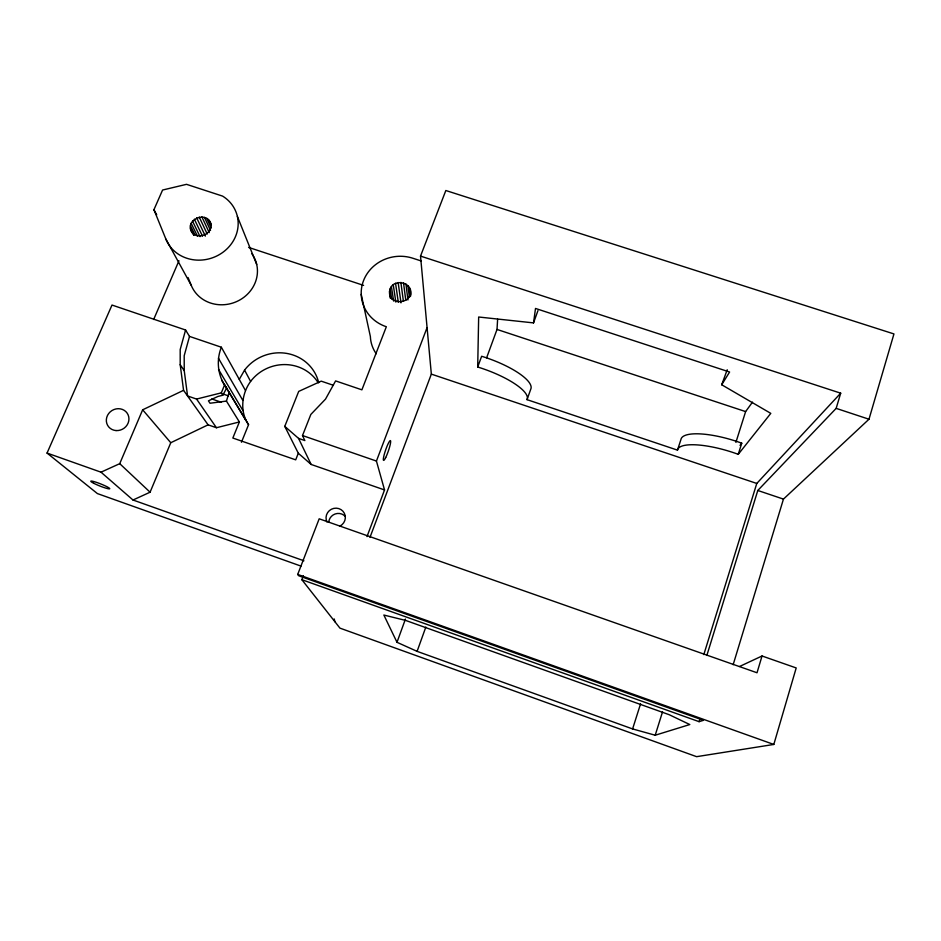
<?xml version="1.0" encoding="UTF-8"?>
<svg xmlns="http://www.w3.org/2000/svg" width="941" height="941" viewBox="0 0 941 941"><rect width="100%" height="100%" fill="white"/><g stroke="black" fill="none" stroke-linecap="round" stroke-linejoin="round"><path stroke-width="1.41" d="M727.217 369.754L721.7 384.763L770.797 413.37L738.25 454.327A49.25 13.515 16.9 0 0 677.473 450.127L527.031 399.654A48.709 13.656 20 0 0 477.699 367.014L478.663 317.011L533.535 322.892L537.946 310.648M486.626 357.78L497.013 329.444L497.624 319.199M533.535 322.892L535.511 308.448L729.604 372.024L721.7 384.763M300.991 566.106L97.394 493.578L47.05 453.068L112.003 305.049L185.577 330.009L189.506 336.408L221.358 347.229C215.936 360.744 217.818 376.529 226.628 388.127L222.805 395.244L217.889 396.467L208.431 400.842L210.031 403.242L226.428 401.078L229.145 392.338L226.134 387.516M410.229 290.31C412.911 304.472 388.21 305.896 389.539 291.439C390.95 277.842 413.052 280.947 410.735 294.615M241.449 442.246L248.565 424.685C239.614 411.817 241.555 393.761 250.6 381.434L244.578 370.107A42.004 39.828 -21.5 0 1 286.676 353.404A42.004 39.828 -21.5 0 1 318.693 382.658M185.577 330.009L180.19 349.546L180.201 364.685L183.566 390.327L208.09 424.838L216.442 427.732L239.379 421.956L226.428 401.078M189.506 336.408L184.201 355.71L184.236 370.648L187.565 395.961L196.563 399.066L221.323 392.856L224.64 384.822M192.482 233.215C182.66 220.17 207.855 209.196 211.278 224.911M303.343 575.763L301.838 579.68L339.948 628.129L696.599 756.67L773.808 744.449L796.204 667.945L762.034 655.995L739.591 666.475M733.157 664.699L783.453 499.106L868.99 419.227L893.95 333.937L445.834 190.517L420.521 256.093L431.343 374.118L369.978 537.382M762.034 655.995L757.023 672.768L319.187 518.797L297.709 574.433L298.756 575.774L703.456 720.324L699.092 721.676L301.838 579.68M706.844 655.442L757.799 490.473L836.161 408.37L840.701 393.185L420.521 256.093M699.092 721.676L699.939 718.912M703.809 654.595L756.776 483.451L840.701 393.185M655.207 735.227L689.788 724.546L669.157 714.69L405.653 620.425L383.857 615.038L396.996 642.303L417.098 651.36L632.599 728.934L655.207 735.227L662.546 711.808M735.897 442.376L745.625 411.593L752.494 402.113M738.25 454.327L741.755 443.187A49.144 13.868 16.8 0 0 680.955 439.459L677.473 450.127M632.599 728.934L640.574 703.833M527.031 399.654L530.748 389.209A48.614 14.021 20 0 0 481.639 356.274L477.699 367.014M417.098 651.36L425.85 627.035M396.996 642.303L405.442 619.072M367.002 536.582L384.54 489.943L376.435 461.055L427.038 327.703M333.42 385.304L321.222 381.152L298.709 391.397L284.77 426.367L298.556 438.388L304.849 440.564L302.508 435.542L310.848 414.428L325.515 399.125L335.608 380.905L361.897 389.833L386.339 326.739A38.557 36.217 -7.5 0 1 363.544 280.606A38.557 36.217 -7.5 0 1 412.852 258.246L421.18 260.963M284.77 426.367L298.309 453.221L295.697 459.843L232.839 438.035L239.379 421.956M47.05 453.068L101.005 472.182L133.01 500.012L150.078 492.202L170.768 442.729L208.09 424.838M101.005 472.182L119.73 463.666L142.656 409.805L183.566 390.327M153.665 319.481L178.966 260.751M153.936 209.702L162.581 190.035L186.518 184.33L222.605 196.116A37.593 34.394 -18.8 0 1 223.464 251.882A37.593 34.394 -18.8 0 1 165.898 239.12L153.936 209.702L156.688 214.795M239.273 379.388L244.578 370.107M740.038 445.387L741.755 443.187M836.161 408.37L868.99 419.227M248.612 247.401L363.591 285.382M497.013 329.444L745.625 411.593M431.343 374.118L756.776 483.451M757.799 490.473L783.453 499.106M223.041 394.02L228.545 395.914M302.508 435.542L376.435 461.055M211.772 398.96L221.453 402.301M298.309 453.221L311.142 464.454L384.54 489.943M133.01 500.012L303.908 560.789M297.709 574.433L773.808 744.449M191.188 230.592C196.199 241.719 215.207 233.521 210.066 222.252M119.73 463.666L150.078 492.202M142.656 409.805L170.768 442.729M196.563 399.066L216.442 427.732M180.201 364.685L184.236 370.648M224.64 385.022L226.628 388.127M221.323 392.856L222.805 395.244M229.145 392.338L248.565 424.685M221.653 380.082L245.86 420.38M218.512 369.378L242.978 410.641M218.418 358.168L242.849 400.443M221.358 347.229L245.448 390.48M165.898 239.12L191.235 285.311A34.452 31.841 -19.3 0 0 238.708 300.579A34.452 31.841 -19.3 0 0 251.835 253.705M192.529 232.674L193.822 235.285M190.482 228.216L193.74 234.803M190.482 225.734L194.916 234.756M191.164 223.299L197.492 236.238M192.493 221.076L200.045 236.65M298.556 438.388L311.142 464.454M194.375 219.218L202.491 236.144M196.681 217.841L205.35 236.12M199.245 217.065L207.22 234.05M201.915 216.912L209.208 232.603M204.503 217.418L210.513 230.474M206.82 218.524L211.09 227.875M208.714 220.182L211.137 225.511M188.059 277.536L191.235 285.311M237.391 216.477L256.705 264.433M334.208 618.955L334.949 621.778M361.215 294.357L370.366 336.513A35.288 33.429 -7.6 0 0 376.224 353.745M389.645 294.004L390.327 298.273M389.539 291.439L390.444 297.156M390.139 288.922L391.715 298.979M391.409 286.629L393.632 301.061M393.256 284.723L395.855 302.096M395.549 283.312L398.29 302.179M398.149 282.512L400.995 302.861M400.866 282.371L403.407 301.261M403.524 282.888L405.783 300.32M405.947 284.029L407.935 299.979M407.947 285.735L409.347 297.297M410.347 292.874L410.688 295.733M409.417 287.875L410.441 296.521M328.715 522.361A9.528 9.281 -27.8 0 1 345.276 516.433M250.6 381.434A40.875 38.84 -21.7 0 1 318.152 382.693M327.021 522.043A9.716 9.445 -27.3 0 1 331.42 509.234A9.716 9.445 -27.3 0 1 344.347 513.257A9.716 9.445 -27.3 0 1 339.972 526.078M93.629 483.227A10.222 1.129 21.7 0 0 109.485 488.873A10.222 1.129 21.7 0 0 97.676 482.78A10.222 1.129 21.7 0 0 93.629 483.227M385.704 457.526A10.433 1.447 -71 0 0 390.621 440.964A10.433 1.447 -71 0 0 384.681 452.962A10.433 1.447 -71 0 0 385.704 457.526M116.061 430.566A11.539 10.727 -31.9 0 0 128.129 414.887A11.539 10.727 -31.9 0 0 108.721 413.475A11.539 10.727 -31.9 0 0 116.061 430.566"/></g></svg>
